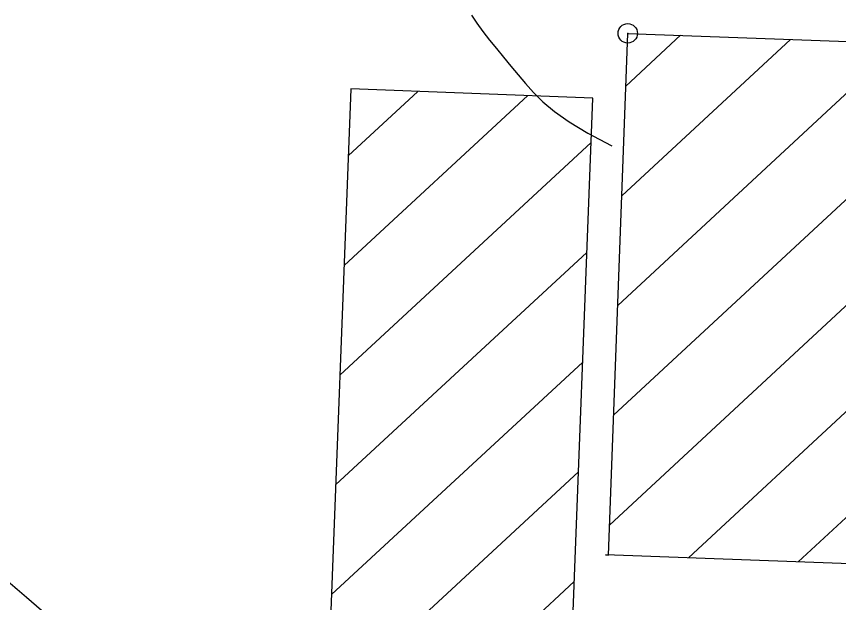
# Model space of a CAD drawing. Header units: millimetres. Extents: x 524954 to 526204, y 9523489 to 9524010.
# Drawn here: x 525608.02 to 525629.2, y 9523660.65 to 9523675.77 of the extents above; entities that cross this region are included whole.
import ezdxf

# ---------------------------------------------------------------- set-up
doc = ezdxf.new("R2010")
doc.units = ezdxf.units.MM
doc.header["$PDMODE"] = 32
doc.header["$PDSIZE"] = 0.5
for name, color, linetype in [('Bati', 6, 'Continuous'), ('Bati_H', 1, 'Continuous'), ('Cloture', 7, 'Continuous'), ('CN_01_00', 3, 'Continuous'), ('CN_02_00', 4, 'Continuous'), ('TopoAlt', 3, 'Continuous'), ('TOPOJIS', 7, 'Continuous')]:
    doc.layers.add(name, color=color, linetype=linetype)
doc.styles.add('Simplex 1.0', font='Simplex.shx', dxfattribs={"width": 0.99, "height": 1})

# ---------------------------------------------------------------- blocks, each defined once
blk = doc.blocks.new('TCPOINT M')
at = {"color": 0}
blk.add_point((0, 0), dxfattribs=at)
at = {"layer": 'TopoAlt', "style": 'Simplex 1.0', "width": 0.99}
blk.add_attdef('ALT', (0.15, 0.15), '', height=1, dxfattribs=at)

msp = doc.modelspace()

# ---------------------------------------------------------------- hatches: boundary and pattern name
at = {"layer": 'Bati_H'}
h = msp.add_hatch(dxfattribs=at)
h.set_pattern_fill('_U', color=256, scale=2, angle=42.8851, style=0, pattern_type=0)
h.set_pattern_definition([(42.885121243, (0, 0), (-1.3610612337, 1.46543929184), [])])
h.paths.add_polyline_path([(525623.753, 9523675.334), (525638.604, 9523674.785), (525638.493, 9523671.78), (525640.522, 9523671.72), (525640.211, 9523661.272), (525623.184, 9523661.901), (525623.257, 9523661.898)])
h = msp.add_hatch(dxfattribs=at)
h.set_pattern_fill('_U', color=256, scale=2, angle=222.7906, style=0, pattern_type=0)
h.set_pattern_definition([(222.790599027, (0, 0), (1.35864181246, -1.4676826719), [])])
h.paths.add_polyline_path([(525622.857, 9523673.666), (525616.627, 9523673.906), (525616.048, 9523658.901), (525622.278, 9523658.661)])

# ---------------------------------------------------------------- linework, layer by layer
at = {"layer": 'Bati', "flags": 128}
for points in [[(525623.753, 9523675.334), (525638.604, 9523674.785), (525638.493, 9523671.78), (525640.522, 9523671.72), (525640.211, 9523661.272), (525623.184, 9523661.901), (525623.257, 9523661.898)], [(525622.857, 9523673.666), (525616.627, 9523673.906), (525616.048, 9523658.901), (525622.278, 9523658.661)]]:
    msp.add_lwpolyline(points, close=True, dxfattribs=at)
at = {"layer": 'Cloture', "flags": 128}
msp.add_lwpolyline([(525623.753, 9523675.334), (525638.604, 9523674.785)], dxfattribs=at)
at = {"layer": 'CN_01_00', "elevation": 277, "flags": 128}
msp.add_lwpolyline([(525619.731, 9523675.806), (525619.868, 9523675.596), (525620.023, 9523675.381), (525620.192, 9523675.162), (525620.372, 9523674.94), (525620.558, 9523674.717), (525620.747, 9523674.492), (525620.935, 9523674.266), (525621.123, 9523674.041), (525621.326, 9523673.811), (525621.567, 9523673.573), (525621.866, 9523673.322), (525622.245, 9523673.052), (525622.724, 9523672.761), (525623.325, 9523672.442), (525623.343, 9523672.434)], dxfattribs=at)
at = {"layer": 'CN_02_00', "elevation": 276, "flags": 128}
msp.add_lwpolyline([(525607.493, 9523661.485), (525608.279, 9523660.808), (525609.047, 9523660.142)], dxfattribs=at)

# ---------------------------------------------------------------- block references
at = {"layer": 'TOPOJIS'}
msp.add_blockref('TCPOINT M', (525623.753, 9523675.334), dxfattribs=at)

doc.saveas('drawing.dxf')
